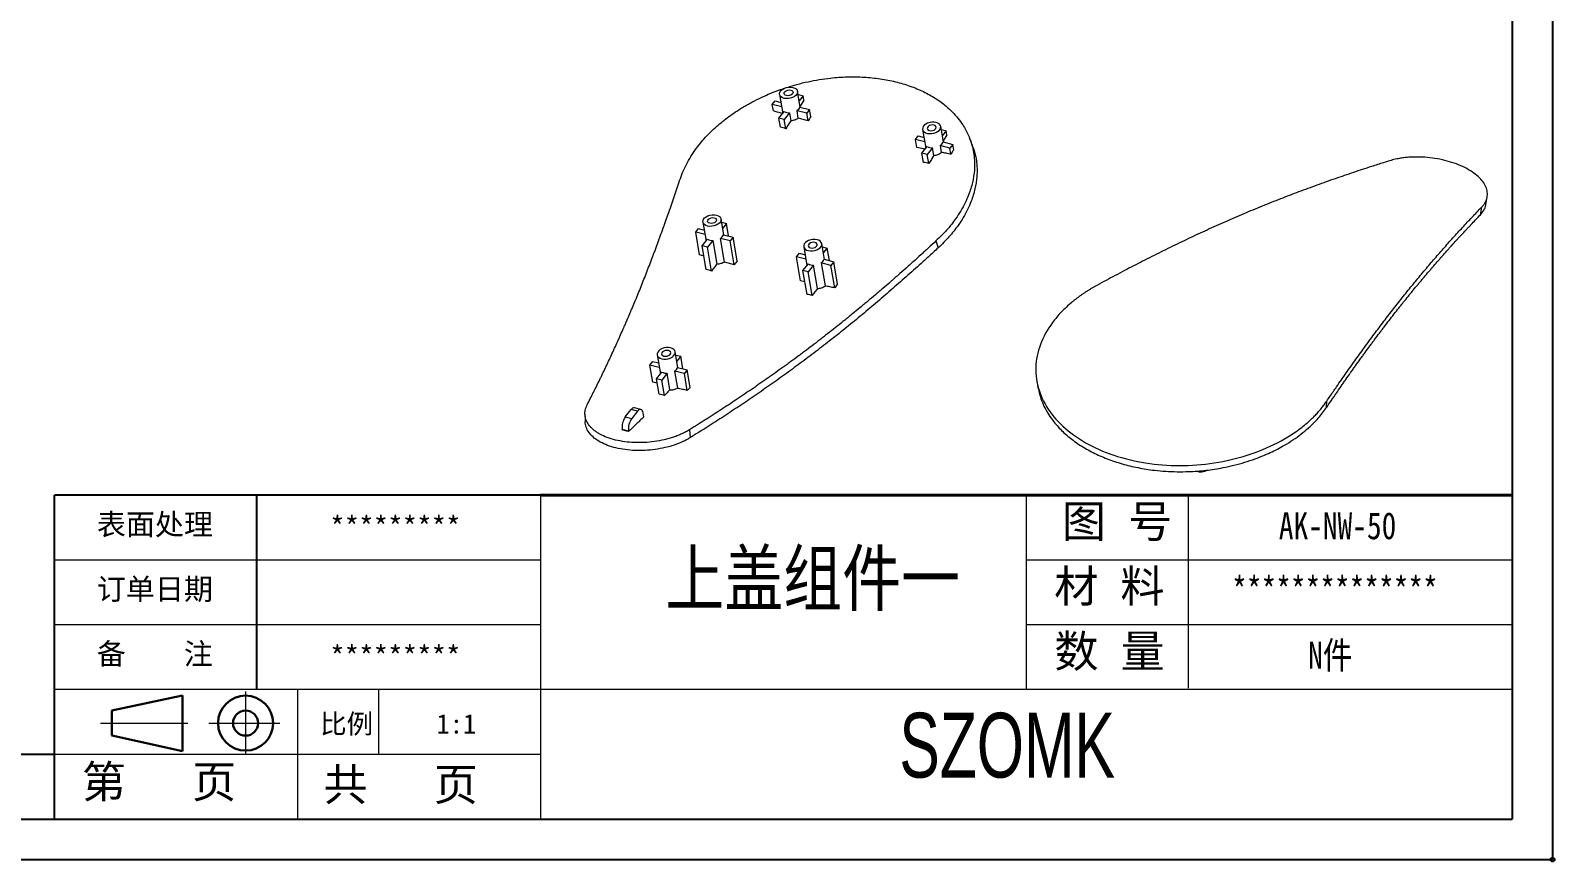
# Model space of a CAD drawing. Header units: inches. Extents: x -1125 to 2189, y 556 to 1115.
# Drawn here: x -979.9 to -730.1, y 556.4 to 692.6 of the extents above; entities that cross this region are included whole.
import ezdxf

# ---------------------------------------------------------------- set-up
doc = ezdxf.new("R2010")
doc.units = ezdxf.units.IN
doc.linetypes.add('CENTER2', pattern=[28.575, 19.05, -3.175, 3.175, -3.175])
doc.layers.add('文字', color=81, linetype='Continuous')
for name, color, linetype, lineweight in [('粗实线', 7, 'Continuous', 30), ('细实线', 3, 'Continuous', 9), ('细点划线', 2, 'CENTER2', 9)]:
    doc.layers.add(name, color=color, linetype=linetype, lineweight=lineweight)
doc.styles.get("Standard").update_dxf_attribs({"font": 'txt', "bigfont": 'gbcbig.shx'})
doc.styles.add('宋体', font='', dxfattribs={"width": 0.8, "height": 3.5})
doc.styles.add('长仿宋', font='', dxfattribs={"width": 0.7, "height": 4})
doc.styles.get('宋体').set_extended_font_data('SimSun')
doc.styles.get('长仿宋').set_extended_font_data('SimSun')

msp = doc.modelspace()

# ---------------------------------------------------------------- linework, layer by layer
for p, q in [((-730.441, 835.418), (-730.441, 556.726)), ((-737.077, 828.782), (-737.077, 563.361)), ((-896.329, 616.446), (-975.955, 616.446)), ((-975.955, 563.361), (-975.955, 616.446)), ((-942.778, 584.595), (-942.778, 616.446)), ((-975.955, 573.978), (-1111.32, 573.978)), ((-1111.32, 563.361), (-737.077, 563.361)), ((-1124.591, 556.726), (-730.441, 556.726))]:
    msp.add_line(p, q)
at = {"color": 7, "linetype": 'Continuous', "lineweight": 15}
for p, q in [((-857.134, 682.167), (-856.607, 679.065)), ((-853.737, 680.086), (-854.176, 682.669)), ((-854.086, 682.138), (-853.275, 681.94)), ((-853.275, 681.94), (-853.916, 681.137)), ((-853.153, 681.222), (-853.275, 681.94)), ((-858.323, 680.492), (-857.846, 681.09)), ((-856.785, 680.116), (-858.323, 680.492)), ((-858.15, 679.473), (-858.323, 680.492)), ((-857.846, 681.09), (-856.912, 680.862)), ((-854.064, 678.281), (-854.272, 679.501)), ((-852.677, 679.111), (-854.272, 679.501)), ((-853.794, 680.1), (-852.199, 679.71)), ((-853.153, 681.222), (-853.765, 680.247)), ((-852.199, 679.71), (-852.677, 679.111)), ((-852.002, 678.549), (-852.199, 679.71)), ((-857.248, 678.262), (-856.371, 679.361)), ((-856.999, 676.797), (-857.248, 678.262)), ((-856.379, 678.049), (-857.248, 678.262)), ((-855.502, 679.148), (-856.379, 678.049)), ((-856.123, 676.544), (-856.379, 678.049)), ((-855.502, 679.148), (-855.282, 677.854)), ((-852.459, 677.829), (-852.677, 679.111)), ((-830.282, 674.352), (-830.721, 676.935)), ((-834.868, 674.758), (-834.391, 675.356)), ((-833.33, 674.382), (-834.868, 674.758)), ((-834.65, 673.475), (-834.868, 674.758)), ((-834.391, 675.356), (-833.457, 675.128)), ((-833.679, 676.433), (-833.152, 673.331)), ((-830.631, 676.404), (-829.82, 676.206)), ((-829.82, 676.206), (-830.461, 675.403)), ((-829.704, 675.528), (-830.316, 674.553)), ((-829.704, 675.528), (-829.82, 676.206)), ((-833.793, 672.528), (-832.916, 673.627)), ((-833.537, 671.022), (-833.793, 672.528)), ((-832.924, 672.315), (-833.793, 672.528)), ((-832.047, 673.414), (-832.924, 672.315)), ((-832.675, 670.851), (-832.924, 672.315)), ((-831.834, 672.16), (-832.047, 673.414)), ((-830.817, 673.767), (-830.629, 672.661)), ((-829.222, 673.377), (-830.817, 673.767)), ((-830.339, 674.366), (-828.744, 673.976)), ((-828.744, 673.976), (-829.222, 673.377)), ((-829.049, 672.359), (-829.222, 673.377)), ((-828.592, 673.078), (-828.744, 673.976)), ((-742.249, 662.447), (-742.042, 663.707)), ((-870.873, 659.56), (-870.395, 660.158)), ((-870.246, 655.876), (-870.873, 659.56)), ((-869.334, 659.184), (-870.873, 659.56)), ((-870.395, 660.158), (-869.461, 659.93)), ((-869.683, 661.235), (-869.156, 658.133)), ((-866.286, 659.154), (-866.726, 661.737)), ((-866.635, 661.207), (-865.824, 661.008)), ((-865.824, 661.008), (-866.465, 660.205)), ((-865.475, 658.956), (-865.824, 661.008)), ((-869.797, 657.33), (-868.92, 658.429)), ((-868.928, 657.117), (-869.797, 657.33)), ((-869.14, 653.464), (-869.797, 657.33)), ((-868.052, 658.216), (-868.928, 657.117)), ((-868.264, 653.209), (-868.928, 657.117)), ((-868.052, 658.216), (-867.393, 654.344)), ((-866.161, 654.686), (-866.821, 658.569)), ((-865.226, 658.179), (-866.821, 658.569)), ((-866.343, 659.168), (-864.748, 658.778)), ((-864.748, 658.778), (-865.226, 658.179)), ((-864.556, 654.237), (-865.226, 658.179)), ((-864.083, 654.867), (-864.748, 658.778)), ((-853.178, 657.2), (-852.651, 654.098)), ((-849.781, 655.119), (-850.22, 657.702)), ((-850.13, 657.171), (-849.318, 656.973)), ((-849.318, 656.973), (-849.96, 656.17)), ((-848.97, 654.921), (-849.318, 656.973)), ((-831.498, 658.136), (-831.116, 657.031)), ((-869.513, 655.658), (-870.246, 655.876)), ((-854.367, 655.525), (-853.89, 656.123)), ((-852.829, 655.149), (-854.367, 655.525)), ((-853.697, 651.582), (-854.367, 655.525)), ((-853.89, 656.123), (-852.956, 655.895)), ((-850.315, 654.534), (-849.674, 650.764)), ((-848.721, 654.144), (-850.315, 654.534)), ((-849.838, 655.133), (-848.243, 654.743)), ((-848.243, 654.743), (-848.721, 654.144)), ((-847.621, 651.085), (-848.243, 654.743)), ((-853.292, 653.295), (-852.415, 654.394)), ((-852.627, 649.387), (-853.292, 653.295)), ((-852.423, 653.082), (-853.292, 653.295)), ((-851.546, 654.181), (-852.423, 653.082)), ((-851.766, 649.216), (-852.423, 653.082)), ((-850.895, 650.35), (-851.546, 654.181)), ((-848.094, 650.46), (-848.721, 654.144)), ((-852.975, 651.431), (-853.697, 651.582)), ((-877.192, 639.464), (-876.664, 636.363)), ((-873.795, 637.383), (-874.234, 639.967)), ((-874.144, 639.436), (-873.332, 639.237)), ((-878.381, 637.789), (-877.904, 638.388)), ((-876.843, 637.413), (-878.381, 637.789)), ((-877.909, 635.011), (-878.381, 637.789)), ((-877.904, 638.388), (-876.97, 638.159)), ((-873.332, 639.237), (-873.974, 638.434)), ((-873.852, 637.397), (-872.257, 637.007)), ((-872.984, 637.185), (-873.332, 639.237)), ((-872.257, 637.007), (-872.735, 636.409)), ((-871.77, 634.144), (-872.257, 637.007)), ((-877.181, 634.827), (-877.909, 635.011)), ((-877.306, 635.559), (-876.429, 636.658)), ((-876.437, 635.347), (-877.306, 635.559)), ((-876.873, 633.013), (-877.306, 635.559)), ((-875.56, 636.446), (-876.437, 635.347)), ((-876.004, 632.801), (-876.437, 635.347)), ((-875.099, 633.731), (-875.56, 636.446)), ((-874.329, 636.799), (-873.855, 634.007)), ((-872.735, 636.409), (-874.329, 636.799)), ((-872.262, 633.631), (-872.735, 636.409)), ((-882.41, 629.292), (-881.455, 630.489)), ((-880.412, 630.234), (-881.455, 630.489)), ((-880.412, 630.234), (-881.368, 629.037)), ((-879.859, 630.533), (-880.902, 630.788)), ((-879.386, 629.307), (-879.499, 629.973)), ((-767.502, 630.818), (-767.442, 631.889)), ((-881.887, 626.981), (-882.93, 627.235)), ((-882.917, 627.161), (-882.93, 627.235)), ((-882.41, 629.292), (-881.368, 629.037)), ((-881.875, 626.907), (-881.887, 626.981)), ((-871.9, 627.186), (-871.76, 625.899))]:
    msp.add_line(p, q, dxfattribs=at)
at = {"color": 7, "linetype": 'Continuous', "lineweight": 15, "flags": 128}
for points in [[(-854.939, 683.316), (-854.648, 683.214), (-854.415, 683.065), (-854.255, 682.879), (-854.176, 682.666), (-854.183, 682.439), (-854.275, 682.21), (-854.448, 681.994), (-854.691, 681.802), (-854.99, 681.646), (-855.327, 681.535), (-855.684, 681.475), (-856.039, 681.47), (-856.372, 681.52), (-856.663, 681.622), (-856.895, 681.771), (-857.055, 681.957), (-857.135, 682.17), (-857.128, 682.398), (-857.035, 682.626), (-856.862, 682.843), (-856.619, 683.034), (-856.321, 683.19), (-855.983, 683.301), (-855.626, 683.361), (-855.271, 683.366), (-854.939, 683.316)], [(-855.297, 682.867), (-855.096, 682.785), (-854.962, 682.66), (-854.912, 682.505), (-854.951, 682.339), (-855.076, 682.183), (-855.27, 682.056), (-855.511, 681.972), (-855.769, 681.942), (-856.013, 681.969), (-856.215, 682.051), (-856.348, 682.177), (-856.398, 682.332), (-856.359, 682.497), (-856.235, 682.653), (-856.04, 682.78), (-855.8, 682.864), (-855.541, 682.894), (-855.297, 682.867)], [(-831.484, 677.582), (-831.816, 677.632), (-832.171, 677.627), (-832.528, 677.567), (-832.866, 677.456), (-833.164, 677.3), (-833.407, 677.109), (-833.58, 676.892), (-833.673, 676.664), (-833.679, 676.436), (-833.6, 676.223), (-833.44, 676.037), (-833.208, 675.889), (-832.917, 675.786), (-832.584, 675.736), (-832.229, 675.741), (-831.872, 675.801), (-831.535, 675.912), (-831.236, 676.068), (-830.993, 676.26), (-830.82, 676.476), (-830.728, 676.705), (-830.721, 676.932), (-830.8, 677.145), (-830.96, 677.331), (-831.193, 677.48), (-831.484, 677.582)], [(-831.842, 677.133), (-832.086, 677.16), (-832.344, 677.13), (-832.585, 677.046), (-832.78, 676.919), (-832.904, 676.763), (-832.943, 676.598), (-832.893, 676.443), (-832.76, 676.317), (-832.558, 676.235), (-832.314, 676.208), (-832.056, 676.238), (-831.815, 676.322), (-831.621, 676.449), (-831.496, 676.605), (-831.457, 676.771), (-831.507, 676.926), (-831.641, 677.051), (-831.842, 677.133)], [(-825.598, 674.019), (-825.799, 674.528), (-826.001, 675.037)], [(-741.364, 664.091), (-741.259, 664.724), (-741.154, 665.358)], [(-867.488, 662.384), (-867.197, 662.282), (-866.964, 662.133), (-866.804, 661.947), (-866.725, 661.734), (-866.732, 661.507), (-866.824, 661.278), (-866.997, 661.062), (-867.24, 660.87), (-867.539, 660.714), (-867.876, 660.603), (-868.233, 660.543), (-868.588, 660.538), (-868.921, 660.588), (-869.212, 660.691), (-869.444, 660.839), (-869.605, 661.025), (-869.684, 661.238), (-869.677, 661.466), (-869.584, 661.694), (-869.411, 661.911), (-869.169, 662.102), (-868.87, 662.258), (-868.532, 662.369), (-868.175, 662.429), (-867.821, 662.434), (-867.488, 662.384)], [(-867.846, 661.935), (-867.645, 661.854), (-867.511, 661.728), (-867.461, 661.573), (-867.5, 661.407), (-867.625, 661.251), (-867.819, 661.124), (-868.06, 661.04), (-868.318, 661.01), (-868.563, 661.037), (-868.764, 661.119), (-868.897, 661.245), (-868.948, 661.4), (-868.908, 661.565), (-868.784, 661.721), (-868.589, 661.849), (-868.349, 661.932), (-868.091, 661.962), (-867.846, 661.935)], [(-850.982, 658.349), (-851.315, 658.399), (-851.67, 658.394), (-852.027, 658.334), (-852.364, 658.223), (-852.663, 658.067), (-852.906, 657.876), (-853.079, 657.659), (-853.171, 657.431), (-853.178, 657.203), (-853.099, 656.99), (-852.939, 656.804), (-852.706, 656.656), (-852.415, 656.553), (-852.083, 656.503), (-851.728, 656.508), (-851.371, 656.568), (-851.033, 656.679), (-850.735, 656.835), (-850.492, 657.027), (-850.319, 657.243), (-850.226, 657.472), (-850.22, 657.699), (-850.299, 657.912), (-850.459, 658.098), (-850.691, 658.247), (-850.982, 658.349)], [(-851.341, 657.9), (-851.585, 657.927), (-851.843, 657.897), (-852.084, 657.814), (-852.278, 657.686), (-852.403, 657.53), (-852.442, 657.365), (-852.392, 657.21), (-852.258, 657.084), (-852.057, 657.002), (-851.813, 656.975), (-851.555, 657.005), (-851.314, 657.089), (-851.119, 657.216), (-850.995, 657.372), (-850.956, 657.538), (-851.006, 657.693), (-851.139, 657.819), (-851.341, 657.9)], [(-874.996, 640.613), (-875.329, 640.663), (-875.684, 640.658), (-876.041, 640.599), (-876.378, 640.488), (-876.677, 640.332), (-876.92, 640.14), (-877.093, 639.923), (-877.185, 639.695), (-877.192, 639.468), (-877.113, 639.255), (-876.953, 639.068), (-876.72, 638.92), (-876.429, 638.818), (-876.097, 638.767), (-875.742, 638.772), (-875.385, 638.832), (-875.047, 638.943), (-874.749, 639.099), (-874.506, 639.291), (-874.333, 639.507), (-874.24, 639.736), (-874.234, 639.963), (-874.313, 640.176), (-874.473, 640.362), (-874.705, 640.511), (-874.996, 640.613)], [(-875.355, 640.164), (-875.599, 640.192), (-875.857, 640.162), (-876.098, 640.078), (-876.292, 639.95), (-876.417, 639.794), (-876.456, 639.629), (-876.406, 639.474), (-876.272, 639.348), (-876.071, 639.266), (-875.827, 639.239), (-875.568, 639.269), (-875.328, 639.353), (-875.133, 639.481), (-875.009, 639.637), (-874.97, 639.802), (-875.02, 639.957), (-875.153, 640.083), (-875.355, 640.164)], [(-814.937, 634.999), (-814.832, 634.448), (-814.727, 633.897)], [(-889.031, 629.733), (-889.01, 629.099), (-888.99, 628.464)], [(-879.499, 629.973), (-879.551, 630.182), (-879.629, 630.349), (-879.729, 630.466), (-879.848, 630.53), (-879.981, 630.538), (-880.123, 630.49), (-880.269, 630.387), (-880.412, 630.234)]]:
    msp.add_lwpolyline(points, dxfattribs=at)
msp.add_circle((-730.441, 556.726), 0.32)
at = {"color": 7, "linetype": 'Continuous', "lineweight": 15}
for centre, radius, start, end in [((-854.824, 680.432), 1.083, 300.70018, 342.12639), ((-855.548, 680.846), 1.699, 240.99921, 271.5259), ((-832.093, 675.112), 1.699, 240.99921, 271.5259), ((-831.369, 674.698), 1.083, 300.70018, 342.12639), ((-868.097, 659.914), 1.699, 240.99921, 271.5259), ((-867.373, 659.5), 1.083, 300.70018, 342.12639), ((-850.868, 655.465), 1.083, 300.70018, 342.12639), ((-851.591, 655.879), 1.699, 240.99921, 271.5259), ((-874.882, 637.729), 1.083, 300.70018, 342.12639), ((-875.605, 638.143), 1.699, 240.99921, 271.5259), ((-880.938, 630.193), 0.596, 86.52489, 150.18088), ((-880.058, 627.604), 2.895, 144.33303, 187.31282), ((-879.016, 627.349), 2.895, 144.33303, 187.31282), ((-788.09, 622.528), 2.225, 250.94266, 299.00137)]:
    msp.add_arc(centre, radius, start, end, dxfattribs=at)
for points, knots in [([(-855.815, 683.326), (-855.309, 683.493), (-854.207, 683.854), (-852.464, 684.262), (-850.627, 684.614), (-848.468, 684.905), (-846.002, 685.074), (-843.269, 685.035), (-840.624, 684.768), (-838.1, 684.279), (-835.725, 683.572), (-833.527, 682.657), (-831.532, 681.543), (-829.97, 680.392), (-828.773, 679.28), (-827.867, 678.263), (-826.951, 676.997), (-826.114, 675.448), (-825.553, 673.811), (-825.265, 672.335), (-825.157, 671.052), (-825.19, 669.52), (-825.464, 667.73), (-826.016, 665.936), (-826.697, 664.382), (-827.408, 663.071), (-828.39, 661.569), (-829.702, 659.894), (-830.899, 658.722), (-831.498, 658.136)], [0, 0, 0, 0, 0.0251354, 0.0546344, 0.0840017, 0.1132428, 0.1577289, 0.2020881, 0.2463387, 0.2904979, 0.334615, 0.3788232, 0.4231394, 0.4675819, 0.4968374, 0.5262177, 0.5557296, 0.6002442, 0.6450922, 0.6741697, 0.7034189, 0.7328512, 0.7773542, 0.8223372, 0.8517605, 0.881338, 0.9110936, 0.9555094, 1, 1, 1, 1]), ([(-873.39, 668.377), (-873.227, 668.823), (-872.902, 669.715), (-872.247, 671.035), (-871.471, 672.336), (-870.566, 673.61), (-869.543, 674.845), (-868.212, 676.242), (-866.509, 677.754), (-864.612, 679.146), (-862.843, 680.253), (-861.265, 681.125), (-859.329, 682.049), (-857.727, 682.735), (-856.64, 683.069), (-856.463, 683.123)], [0, 0, 0, 0, 0.0724948, 0.144861, 0.2171949, 0.2901864, 0.3627406, 0.4349148, 0.5450395, 0.6539896, 0.7260449, 0.7976519, 0.8688339, 0.9786715, 1, 1, 1, 1]), ([(-856.639, 679.025), (-856.718, 679.048), (-857.221, 679.196), (-857.725, 679.346), (-858.15, 679.473)], [0, 0, 0, 0, 0.1568891, 1, 1, 1, 1]), ([(-855.282, 677.854), (-855.422, 677.635), (-855.562, 677.417), (-855.842, 676.98), (-855.983, 676.762), (-856.123, 676.544)], [0, 0, 0, 0, 0.5, 0.5, 1, 1, 1, 1]), ([(-854.064, 678.281), (-854.145, 678.214), (-854.233, 678.155), (-854.422, 678.05), (-854.524, 678.004), (-854.838, 677.893), (-855.064, 677.854), (-855.282, 677.854)], [0, 0, 0, 0, 0.25, 0.25, 0.5, 0.5, 1, 1, 1, 1]), ([(-852.459, 677.829), (-852.726, 677.903), (-852.994, 677.978), (-853.529, 678.129), (-853.797, 678.205), (-854.064, 678.281)], [0, 0, 0, 0, 0.5, 0.5, 1, 1, 1, 1]), ([(-852.002, 678.549), (-852.078, 678.429), (-852.154, 678.309), (-852.306, 678.069), (-852.382, 677.949), (-852.459, 677.829)], [0, 0, 0, 0, 0.5, 0.5, 1, 1, 1, 1]), ([(-856.123, 676.544), (-856.269, 676.586), (-856.416, 676.628), (-856.707, 676.713), (-856.853, 676.755), (-856.999, 676.797)], [0, 0, 0, 0, 0.5, 0.5, 1, 1, 1, 1]), ([(-833.266, 673.188), (-833.346, 673.205), (-833.808, 673.299), (-834.269, 673.396), (-834.65, 673.475)], [0, 0, 0, 0, 0.1745491, 1, 1, 1, 1]), ([(-831.834, 672.16), (-831.974, 671.942), (-832.114, 671.724), (-832.394, 671.287), (-832.535, 671.069), (-832.675, 670.851)], [0, 0, 0, 0, 0.5, 0.5, 1, 1, 1, 1]), ([(-831.834, 672.16), (-831.726, 672.169), (-831.617, 672.187), (-831.4, 672.24), (-831.291, 672.276), (-830.981, 672.405), (-830.788, 672.524), (-830.629, 672.661)], [0, 0, 0, 0, 0.25, 0.25, 0.5, 0.5, 1, 1, 1, 1]), ([(-825.625, 674.011), (-825.442, 673.531), (-825.107, 672.653), (-824.861, 671.307), (-824.748, 670.018), (-824.782, 668.477), (-825.055, 666.678), (-825.61, 664.874), (-826.293, 663.312), (-827.007, 661.994), (-827.993, 660.483), (-829.312, 658.799), (-830.514, 657.621), (-831.116, 657.031)], [0, 0, 0, 0, 0.089585, 0.1641829, 0.2392199, 0.3147256, 0.428891, 0.5442846, 0.6197615, 0.6956321, 0.7719581, 0.8858853, 1, 1, 1, 1]), ([(-829.049, 672.359), (-829.312, 672.408), (-829.575, 672.458), (-830.102, 672.559), (-830.365, 672.61), (-830.629, 672.661)], [0, 0, 0, 0, 0.5, 0.5, 1, 1, 1, 1]), ([(-828.592, 673.078), (-828.668, 672.958), (-828.744, 672.838), (-828.896, 672.599), (-828.972, 672.479), (-829.049, 672.359)], [0, 0, 0, 0, 0.5, 0.5, 1, 1, 1, 1]), ([(-742.042, 663.707), (-741.997, 663.755), (-741.908, 663.851), (-741.785, 663.999), (-741.671, 664.15), (-741.567, 664.304), (-741.428, 664.539), (-741.278, 664.862), (-741.158, 665.276), (-741.106, 665.701), (-741.128, 666.276), (-741.326, 667.006), (-741.833, 667.872), (-742.595, 668.706), (-743.591, 669.483), (-744.797, 670.182), (-746.176, 670.784), (-747.692, 671.271), (-749.299, 671.63), (-750.955, 671.851), (-752.336, 671.916), (-753.417, 671.896), (-754.213, 671.845), (-754.987, 671.759), (-755.654, 671.651), (-756.215, 671.534), (-756.681, 671.421), (-756.975, 671.333), (-757.122, 671.29)], [0, 0, 0, 0, 0.0124058, 0.0248489, 0.0373412, 0.0498944, 0.0625204, 0.0936531, 0.1249987, 0.156224, 0.1875581, 0.2499363, 0.3124815, 0.3748313, 0.4373208, 0.4997499, 0.562188, 0.6246861, 0.6872876, 0.7496286, 0.8122371, 0.843483, 0.8746211, 0.9060971, 0.937359, 0.9584019, 0.9792639, 1, 1, 1, 1]), ([(-832.675, 670.851), (-832.819, 670.879), (-832.962, 670.908), (-833.25, 670.965), (-833.393, 670.994), (-833.537, 671.022)], [0, 0, 0, 0, 0.5, 0.5, 1, 1, 1, 1]), ([(-757.122, 671.29), (-757.462, 671.184), (-758.132, 670.976), (-759.125, 670.663), (-760.286, 670.291), (-761.603, 669.863), (-763.592, 669.203), (-766.07, 668.356), (-769.06, 667.294), (-772.053, 666.189), (-775.05, 665.039), (-778.05, 663.842), (-781.055, 662.596), (-784.064, 661.297), (-787.077, 659.945), (-790.091, 658.541), (-793.105, 657.089), (-796.117, 655.592), (-798.616, 654.314), (-800.621, 653.267), (-802.114, 652.478), (-803.628, 651.668), (-804.629, 651.124), (-805.14, 650.846)], [0, 0, 0, 0, 0.02139915, 0.04224257, 0.06253195, 0.09442102, 0.12502239, 0.18747411, 0.24989778, 0.3123044, 0.37470614, 0.43711703, 0.49955348, 0.5620342, 0.62457858, 0.68717688, 0.74975025, 0.81230737, 0.87486282, 0.90550376, 0.93742961, 0.96805978, 1, 1, 1, 1]), ([(-888.66, 631.284), (-888.485, 631.625), (-888.314, 631.962), (-887.978, 632.625), (-887.814, 632.951), (-887.648, 633.284), (-887.642, 633.295), (-887.632, 633.317), (-887.615, 633.35), (-887.577, 633.426), (-887.502, 633.577), (-887.352, 633.879), (-887.225, 634.135), (-886.975, 634.642), (-886.812, 634.974), (-886.648, 635.312), (-886.642, 635.324), (-886.631, 635.347), (-886.615, 635.38), (-886.577, 635.457), (-886.502, 635.612), (-886.353, 635.92), (-886.227, 636.18), (-885.978, 636.698), (-885.816, 637.036), (-885.652, 637.381), (-885.646, 637.393), (-885.636, 637.416), (-885.62, 637.45), (-885.582, 637.529), (-885.507, 637.687), (-885.359, 638), (-885.234, 638.266), (-884.987, 638.793), (-884.826, 639.138), (-884.663, 639.49), (-884.657, 639.503), (-884.646, 639.526), (-884.63, 639.56), (-884.593, 639.641), (-884.519, 639.801), (-884.372, 640.12), (-884.248, 640.391), (-884.002, 640.928), (-883.842, 641.281), (-883.679, 641.641), (-883.674, 641.653), (-883.663, 641.677), (-883.647, 641.712), (-883.61, 641.794), (-883.537, 641.957), (-883.391, 642.281), (-883.268, 642.557), (-883.024, 643.105), (-882.864, 643.466), (-882.697, 643.847), (-882.686, 643.871), (-882.665, 643.919), (-882.634, 643.99), (-882.562, 644.155), (-882.418, 644.484), (-882.296, 644.765), (-882.054, 645.324), (-881.895, 645.694), (-881.727, 646.087), (-881.716, 646.112), (-881.696, 646.16), (-881.665, 646.232), (-881.594, 646.399), (-881.452, 646.733), (-881.331, 647.019), (-881.092, 647.589), (-880.933, 647.969), (-880.755, 648.399), (-880.735, 648.449), (-880.694, 648.546), (-880.634, 648.692), (-880.574, 648.838), (-880.454, 649.129), (-880.375, 649.323), (-880.137, 649.906), (-879.98, 650.295), (-879.505, 651.48), (-879.194, 652.268), (-878.838, 653.183), (-878.8, 653.282), (-878.722, 653.482), (-878.683, 653.583), (-878.567, 653.885), (-878.489, 654.086), (-878.256, 654.696), (-878.1, 655.106), (-877.932, 655.55), (-877.923, 655.575), (-877.904, 655.625), (-877.875, 655.701), (-877.809, 655.878), (-877.675, 656.234), (-877.56, 656.542), (-877.329, 657.163), (-877.173, 657.584), (-877.006, 658.04), (-876.997, 658.064), (-876.979, 658.114), (-876.951, 658.191), (-876.885, 658.369), (-876.754, 658.729), (-876.64, 659.042), (-876.411, 659.674), (-876.255, 660.105), (-876.088, 660.572), (-876.08, 660.596), (-876.061, 660.647), (-876.034, 660.724), (-875.969, 660.905), (-875.839, 661.269), (-875.727, 661.587), (-875.499, 662.229), (-875.345, 662.668), (-875.183, 663.13), (-875.179, 663.142), (-875.17, 663.168), (-875.156, 663.207), (-875.125, 663.298), (-875.061, 663.481), (-874.932, 663.851), (-874.82, 664.173), (-874.595, 664.826), (-874.441, 665.271), (-874.281, 665.742), (-874.276, 665.754), (-874.267, 665.78), (-874.254, 665.82), (-874.222, 665.912), (-874.159, 666.098), (-874.032, 666.472), (-873.921, 666.799), (-873.697, 667.461), (-873.545, 667.913), (-873.39, 668.376)], [0, 0, 0, 0, 0.03125, 0.03125, 0.0625, 0.0625, 0.0634766, 0.0634766, 0.0644531, 0.0664063, 0.0703125, 0.078125, 0.09375, 0.09375, 0.125, 0.125, 0.1259766, 0.1259766, 0.1269531, 0.1289063, 0.1328125, 0.140625, 0.15625, 0.15625, 0.1875, 0.1875, 0.1884766, 0.1884766, 0.1894531, 0.1914063, 0.1953125, 0.203125, 0.21875, 0.21875, 0.25, 0.25, 0.2509766, 0.2509766, 0.2519531, 0.2539063, 0.2578125, 0.265625, 0.28125, 0.28125, 0.3125, 0.3125, 0.3134766, 0.3134766, 0.3144531, 0.3164063, 0.3203125, 0.328125, 0.34375, 0.34375, 0.375, 0.375, 0.3769531, 0.3769531, 0.3789063, 0.3828125, 0.390625, 0.40625, 0.40625, 0.4375, 0.4375, 0.4394531, 0.4394531, 0.4414063, 0.4453125, 0.453125, 0.46875, 0.46875, 0.5, 0.5, 0.5039063, 0.5039063, 0.5078125, 0.515625, 0.515625, 0.53125, 0.53125, 0.5625, 0.5625, 0.625, 0.625, 0.6328125, 0.6328125, 0.640625, 0.640625, 0.65625, 0.65625, 0.6875, 0.6875, 0.6894531, 0.6894531, 0.6914063, 0.6953125, 0.703125, 0.71875, 0.71875, 0.75, 0.75, 0.7519531, 0.7519531, 0.7539063, 0.7578125, 0.765625, 0.78125, 0.78125, 0.8125, 0.8125, 0.8144531, 0.8144531, 0.8164063, 0.8203125, 0.828125, 0.84375, 0.84375, 0.875, 0.875, 0.8759766, 0.8759766, 0.8769531, 0.8789063, 0.8828125, 0.890625, 0.90625, 0.90625, 0.9375, 0.9375, 0.9384766, 0.9384766, 0.9394531, 0.9414063, 0.9453125, 0.953125, 0.96875, 0.96875, 1, 1, 1, 1]), ([(-767.502, 630.818), (-767.228, 631.224), (-766.959, 631.619), (-766.563, 632.198), (-766.433, 632.389), (-766.239, 632.671), (-766.175, 632.765), (-766.079, 632.904), (-766.047, 632.95), (-766, 633.02), (-765.984, 633.043), (-765.96, 633.077), (-765.952, 633.089), (-765.936, 633.112), (-765.929, 633.122), (-765.646, 633.533), (-765.377, 633.922), (-764.982, 634.491), (-764.851, 634.678), (-764.658, 634.956), (-764.594, 635.048), (-764.498, 635.185), (-764.466, 635.23), (-764.418, 635.298), (-764.402, 635.321), (-764.379, 635.355), (-764.371, 635.366), (-764.355, 635.389), (-764.348, 635.399), (-764.065, 635.802), (-763.797, 636.183), (-763.402, 636.742), (-763.271, 636.926), (-763.078, 637.199), (-763.013, 637.289), (-762.917, 637.424), (-762.885, 637.469), (-762.838, 637.536), (-762.822, 637.558), (-762.798, 637.592), (-762.79, 637.603), (-762.774, 637.625), (-762.767, 637.635), (-762.486, 638.029), (-762.219, 638.401), (-761.824, 638.949), (-761.693, 639.13), (-761.499, 639.398), (-761.434, 639.487), (-761.338, 639.62), (-761.306, 639.664), (-761.258, 639.73), (-761.242, 639.752), (-761.218, 639.785), (-761.21, 639.796), (-761.194, 639.818), (-761.186, 639.828), (-760.908, 640.211), (-760.642, 640.575), (-760.247, 641.111), (-760.117, 641.288), (-759.921, 641.552), (-759.857, 641.639), (-759.759, 641.77), (-759.727, 641.814), (-759.679, 641.879), (-759.662, 641.901), (-759.63, 641.944), (-759.615, 641.965), (-759.33, 642.348), (-759.066, 642.701), (-758.672, 643.225), (-758.541, 643.398), (-758.344, 643.657), (-758.279, 643.743), (-758.181, 643.873), (-758.148, 643.916), (-758.083, 644.001), (-758.051, 644.044), (-757.485, 644.786), (-756.966, 645.46), (-756.172, 646.475), (-755.91, 646.809), (-755.516, 647.307), (-755.384, 647.473), (-755.186, 647.721), (-755.12, 647.804), (-755.02, 647.929), (-754.987, 647.97), (-754.921, 648.053), (-754.887, 648.095), (-754.592, 648.463), (-754.331, 648.787), (-753.936, 649.273), (-753.804, 649.435), (-753.605, 649.679), (-753.538, 649.76), (-753.438, 649.882), (-753.405, 649.923), (-753.354, 649.984), (-753.338, 650.004), (-753.304, 650.045), (-753.287, 650.066), (-753.012, 650.4), (-752.752, 650.714), (-752.357, 651.188), (-752.225, 651.347), (-752.025, 651.586), (-751.958, 651.665), (-751.857, 651.785), (-751.823, 651.825), (-751.773, 651.885), (-751.756, 651.905), (-751.731, 651.935), (-751.722, 651.945), (-751.705, 651.965), (-751.696, 651.976), (-751.433, 652.288), (-751.174, 652.593), (-750.78, 653.056), (-750.647, 653.211), (-750.446, 653.445), (-750.379, 653.523), (-750.278, 653.64), (-750.244, 653.68), (-750.194, 653.739), (-750.177, 653.758), (-750.151, 653.788), (-750.143, 653.798), (-750.126, 653.817), (-750.117, 653.828), (-749.856, 654.13), (-749.598, 654.427), (-749.203, 654.879), (-749.071, 655.031), (-748.87, 655.259), (-748.803, 655.336), (-748.701, 655.451), (-748.668, 655.489), (-748.617, 655.547), (-748.6, 655.566), (-748.574, 655.595), (-748.566, 655.605), (-748.548, 655.624), (-748.539, 655.635), (-748.279, 655.929), (-748.022, 656.219), (-747.629, 656.659), (-747.496, 656.807), (-747.295, 657.031), (-747.228, 657.106), (-747.127, 657.218), (-747.093, 657.256), (-747.042, 657.312), (-747.025, 657.331), (-746.999, 657.36), (-746.991, 657.369), (-746.974, 657.388), (-746.965, 657.398), (-746.706, 657.685), (-746.449, 657.968), (-746.056, 658.398), (-745.924, 658.543), (-745.723, 658.761), (-745.656, 658.834), (-745.555, 658.944), (-745.521, 658.981), (-745.47, 659.036), (-745.453, 659.054), (-745.427, 659.082), (-745.419, 659.091), (-745.402, 659.109), (-745.393, 659.119), (-745.134, 659.4), (-744.878, 659.676), (-744.485, 660.096), (-744.353, 660.237), (-744.153, 660.45), (-744.086, 660.521), (-743.985, 660.628), (-743.951, 660.664), (-743.9, 660.718), (-743.884, 660.736), (-743.858, 660.763), (-743.85, 660.772), (-743.833, 660.79), (-743.823, 660.8), (-743.314, 661.339), (-742.792, 661.886), (-742.249, 662.447)], [0.00000659, 0.00000659, 0.00000659, 0.00000659, 0.03125, 0.03125, 0.046875, 0.046875, 0.0546875, 0.0546875, 0.05859375, 0.05859375, 0.06054688, 0.06054688, 0.06152344, 0.06152344, 0.0625, 0.0625, 0.09375, 0.09375, 0.109375, 0.109375, 0.1171875, 0.1171875, 0.12109375, 0.12109375, 0.12304688, 0.12304688, 0.12402344, 0.12402344, 0.125, 0.125, 0.15625, 0.15625, 0.171875, 0.171875, 0.1796875, 0.1796875, 0.18359375, 0.18359375, 0.18554688, 0.18554688, 0.18652344, 0.18652344, 0.1875, 0.1875, 0.21875, 0.21875, 0.234375, 0.234375, 0.2421875, 0.2421875, 0.24609375, 0.24609375, 0.24804688, 0.24804688, 0.24902344, 0.24902344, 0.25, 0.25, 0.28125, 0.28125, 0.296875, 0.296875, 0.3046875, 0.3046875, 0.30859375, 0.30859375, 0.31054688, 0.31054688, 0.3125, 0.3125, 0.34375, 0.34375, 0.359375, 0.359375, 0.3671875, 0.3671875, 0.37109375, 0.37109375, 0.375, 0.375, 0.4375, 0.4375, 0.46875, 0.46875, 0.484375, 0.484375, 0.4921875, 0.4921875, 0.49609375, 0.49609375, 0.5, 0.5, 0.53125, 0.53125, 0.546875, 0.546875, 0.5546875, 0.5546875, 0.55859375, 0.55859375, 0.56054688, 0.56054688, 0.5625, 0.5625, 0.59375, 0.59375, 0.609375, 0.609375, 0.6171875, 0.6171875, 0.62109375, 0.62109375, 0.62304688, 0.62304688, 0.62402344, 0.62402344, 0.625, 0.625, 0.65625, 0.65625, 0.671875, 0.671875, 0.6796875, 0.6796875, 0.68359375, 0.68359375, 0.68554688, 0.68554688, 0.68652344, 0.68652344, 0.6875, 0.6875, 0.71875, 0.71875, 0.734375, 0.734375, 0.7421875, 0.7421875, 0.74609375, 0.74609375, 0.74804688, 0.74804688, 0.74902344, 0.74902344, 0.75, 0.75, 0.78125, 0.78125, 0.796875, 0.796875, 0.8046875, 0.8046875, 0.80859375, 0.80859375, 0.81054688, 0.81054688, 0.81152344, 0.81152344, 0.8125, 0.8125, 0.84375, 0.84375, 0.859375, 0.859375, 0.8671875, 0.8671875, 0.87109375, 0.87109375, 0.87304688, 0.87304688, 0.87402344, 0.87402344, 0.875, 0.875, 0.90625, 0.90625, 0.921875, 0.921875, 0.9296875, 0.9296875, 0.93359375, 0.93359375, 0.93554688, 0.93554688, 0.93652344, 0.93652344, 0.9375, 0.9375, 1, 1, 1, 1]), ([(-767.442, 631.889), (-767.26, 632.157), (-766.902, 632.685), (-766.371, 633.46), (-765.751, 634.361), (-765.048, 635.376), (-763.987, 636.894), (-762.665, 638.76), (-761.073, 640.966), (-759.48, 643.127), (-757.887, 645.24), (-756.295, 647.304), (-754.702, 649.317), (-753.11, 651.279), (-751.521, 653.191), (-749.934, 655.055), (-748.35, 656.873), (-746.769, 658.646), (-745.459, 660.083), (-744.408, 661.216), (-743.626, 662.05), (-742.834, 662.885), (-742.31, 663.43), (-742.042, 663.707)], [0, 0, 0, 0, 0.0214251, 0.042266, 0.0625282, 0.0944158, 0.1250214, 0.1874831, 0.2499252, 0.3123611, 0.3748066, 0.4372796, 0.4997992, 0.5623704, 0.6249138, 0.6874264, 0.7499235, 0.812418, 0.8749218, 0.9055392, 0.9374458, 0.9680982, 1, 1, 1, 1]), ([(-742.249, 662.447), (-742.048, 662.694), (-741.646, 663.186), (-741.386, 663.753), (-741.377, 664.064), (-741.376, 664.092)], [0, 0, 0, 0, 0.4771257, 0.9538667, 1, 1, 1, 1]), ([(-831.498, 658.136), (-831.926, 657.74), (-832.345, 657.354), (-832.962, 656.789), (-833.166, 656.602), (-833.468, 656.327), (-833.568, 656.236), (-833.718, 656.099), (-833.768, 656.054), (-833.842, 655.987), (-833.867, 655.964), (-833.904, 655.93), (-833.916, 655.919), (-833.941, 655.897), (-833.952, 655.886), (-834.395, 655.485), (-834.815, 655.106), (-835.434, 654.55), (-835.638, 654.367), (-835.942, 654.096), (-836.043, 654.006), (-836.193, 653.872), (-836.243, 653.828), (-836.317, 653.761), (-836.342, 653.739), (-836.38, 653.706), (-836.392, 653.695), (-836.417, 653.673), (-836.428, 653.663), (-836.871, 653.27), (-837.292, 652.897), (-837.913, 652.352), (-838.118, 652.172), (-838.423, 651.905), (-838.524, 651.817), (-838.675, 651.685), (-838.725, 651.642), (-838.801, 651.576), (-838.826, 651.554), (-838.863, 651.522), (-838.876, 651.511), (-838.901, 651.489), (-838.912, 651.479), (-839.354, 651.095), (-839.776, 650.731), (-840.398, 650.196), (-840.604, 650.019), (-840.911, 649.757), (-841.013, 649.67), (-841.165, 649.541), (-841.216, 649.497), (-841.292, 649.433), (-841.317, 649.411), (-841.355, 649.379), (-841.367, 649.368), (-841.393, 649.347), (-841.404, 649.337), (-841.845, 648.963), (-842.265, 648.608), (-842.889, 648.084), (-843.096, 647.911), (-843.405, 647.654), (-843.508, 647.568), (-843.662, 647.44), (-843.713, 647.397), (-843.79, 647.334), (-843.816, 647.312), (-843.867, 647.27), (-843.892, 647.249), (-844.343, 646.876), (-844.762, 646.53), (-845.388, 646.019), (-845.596, 645.849), (-845.908, 645.596), (-846.011, 645.512), (-846.167, 645.385), (-846.219, 645.343), (-846.323, 645.259), (-846.374, 645.218), (-847.273, 644.492), (-848.101, 643.833), (-849.366, 642.84), (-849.785, 642.514), (-850.414, 642.026), (-850.624, 641.864), (-850.941, 641.621), (-851.046, 641.54), (-851.205, 641.418), (-851.258, 641.377), (-851.365, 641.296), (-851.419, 641.255), (-851.89, 640.895), (-852.308, 640.578), (-852.941, 640.102), (-853.152, 639.943), (-853.471, 639.704), (-853.578, 639.625), (-853.739, 639.505), (-853.792, 639.465), (-853.873, 639.405), (-853.899, 639.385), (-853.953, 639.346), (-853.981, 639.325), (-854.421, 638.998), (-854.839, 638.69), (-855.474, 638.225), (-855.687, 638.07), (-856.008, 637.836), (-856.116, 637.758), (-856.278, 637.641), (-856.332, 637.602), (-856.413, 637.543), (-856.44, 637.523), (-856.481, 637.494), (-856.495, 637.484), (-856.522, 637.464), (-856.536, 637.454), (-856.96, 637.148), (-857.377, 636.849), (-858.013, 636.395), (-858.227, 636.243), (-858.551, 636.014), (-858.659, 635.938), (-858.822, 635.822), (-858.877, 635.784), (-858.959, 635.726), (-858.986, 635.707), (-859.027, 635.678), (-859.041, 635.668), (-859.068, 635.649), (-859.083, 635.639), (-859.505, 635.342), (-859.921, 635.051), (-860.559, 634.608), (-860.774, 634.46), (-861.099, 634.235), (-861.208, 634.16), (-861.372, 634.048), (-861.427, 634.01), (-861.51, 633.953), (-861.537, 633.934), (-861.579, 633.906), (-861.593, 633.897), (-861.62, 633.878), (-861.635, 633.867), (-862.056, 633.579), (-862.473, 633.295), (-863.112, 632.863), (-863.327, 632.718), (-863.654, 632.498), (-863.763, 632.425), (-863.928, 632.315), (-863.983, 632.278), (-864.066, 632.222), (-864.093, 632.204), (-864.135, 632.176), (-864.149, 632.167), (-864.177, 632.148), (-864.192, 632.138), (-864.613, 631.857), (-865.031, 631.58), (-865.671, 631.158), (-865.887, 631.016), (-866.214, 630.802), (-866.323, 630.731), (-866.488, 630.623), (-866.544, 630.587), (-866.627, 630.533), (-866.654, 630.515), (-866.696, 630.487), (-866.71, 630.478), (-866.738, 630.46), (-866.753, 630.451), (-867.175, 630.176), (-867.594, 629.905), (-868.235, 629.493), (-868.451, 629.355), (-868.778, 629.146), (-868.888, 629.076), (-869.053, 628.971), (-869.109, 628.936), (-869.192, 628.883), (-869.219, 628.865), (-869.261, 628.839), (-869.275, 628.83), (-869.303, 628.812), (-869.318, 628.803), (-870.152, 628.273), (-871.009, 627.737), (-871.9, 627.186)], [0.00000659, 0.00000659, 0.00000659, 0.00000659, 0.03125, 0.03125, 0.046875, 0.046875, 0.0546875, 0.0546875, 0.05859375, 0.05859375, 0.06054688, 0.06054688, 0.06152344, 0.06152344, 0.0625, 0.0625, 0.09375, 0.09375, 0.109375, 0.109375, 0.1171875, 0.1171875, 0.12109375, 0.12109375, 0.12304688, 0.12304688, 0.12402344, 0.12402344, 0.125, 0.125, 0.15625, 0.15625, 0.171875, 0.171875, 0.1796875, 0.1796875, 0.18359375, 0.18359375, 0.18554688, 0.18554688, 0.18652344, 0.18652344, 0.1875, 0.1875, 0.21875, 0.21875, 0.234375, 0.234375, 0.2421875, 0.2421875, 0.24609375, 0.24609375, 0.24804688, 0.24804688, 0.24902344, 0.24902344, 0.25, 0.25, 0.28125, 0.28125, 0.296875, 0.296875, 0.3046875, 0.3046875, 0.30859375, 0.30859375, 0.31054688, 0.31054688, 0.3125, 0.3125, 0.34375, 0.34375, 0.359375, 0.359375, 0.3671875, 0.3671875, 0.37109375, 0.37109375, 0.375, 0.375, 0.4375, 0.4375, 0.46875, 0.46875, 0.484375, 0.484375, 0.4921875, 0.4921875, 0.49609375, 0.49609375, 0.5, 0.5, 0.53125, 0.53125, 0.546875, 0.546875, 0.5546875, 0.5546875, 0.55859375, 0.55859375, 0.56054688, 0.56054688, 0.5625, 0.5625, 0.59375, 0.59375, 0.609375, 0.609375, 0.6171875, 0.6171875, 0.62109375, 0.62109375, 0.62304688, 0.62304688, 0.62402344, 0.62402344, 0.625, 0.625, 0.65625, 0.65625, 0.671875, 0.671875, 0.6796875, 0.6796875, 0.68359375, 0.68359375, 0.68554688, 0.68554688, 0.68652344, 0.68652344, 0.6875, 0.6875, 0.71875, 0.71875, 0.734375, 0.734375, 0.7421875, 0.7421875, 0.74609375, 0.74609375, 0.74804688, 0.74804688, 0.74902344, 0.74902344, 0.75, 0.75, 0.78125, 0.78125, 0.796875, 0.796875, 0.8046875, 0.8046875, 0.80859375, 0.80859375, 0.81054688, 0.81054688, 0.81152344, 0.81152344, 0.8125, 0.8125, 0.84375, 0.84375, 0.859375, 0.859375, 0.8671875, 0.8671875, 0.87109375, 0.87109375, 0.87304688, 0.87304688, 0.87402344, 0.87402344, 0.875, 0.875, 0.90625, 0.90625, 0.921875, 0.921875, 0.9296875, 0.9296875, 0.93359375, 0.93359375, 0.93554688, 0.93554688, 0.93652344, 0.93652344, 0.9375, 0.9375, 1, 1, 1, 1]), ([(-831.116, 657.031), (-831.399, 656.77), (-831.956, 656.254), (-832.783, 655.496), (-833.749, 654.616), (-834.846, 653.625), (-836.506, 652.141), (-838.577, 650.317), (-841.082, 648.161), (-843.597, 646.049), (-846.121, 643.982), (-848.656, 641.963), (-851.201, 639.993), (-853.754, 638.073), (-856.314, 636.202), (-858.879, 634.377), (-861.447, 632.597), (-864.02, 630.859), (-866.158, 629.452), (-867.877, 628.341), (-869.159, 627.524), (-870.459, 626.705), (-871.321, 626.171), (-871.76, 625.899)], [0, 0, 0, 0, 0.0214251, 0.042266, 0.0625282, 0.0944158, 0.1250214, 0.1874831, 0.2499252, 0.3123611, 0.3748066, 0.4372796, 0.4997992, 0.5623704, 0.6249138, 0.6874264, 0.7499235, 0.812418, 0.8749218, 0.9055392, 0.9374458, 0.9680982, 1, 1, 1, 1]), ([(-866.161, 654.686), (-866.325, 654.573), (-866.523, 654.483), (-866.842, 654.394), (-866.951, 654.373), (-867.172, 654.346), (-867.284, 654.341), (-867.393, 654.344)], [0, 0, 0, 0, 0.5, 0.5, 0.75, 0.75, 1, 1, 1, 1]), ([(-864.556, 654.237), (-864.823, 654.311), (-865.091, 654.385), (-865.626, 654.535), (-865.893, 654.61), (-866.161, 654.686)], [0, 0, 0, 0, 0.5, 0.5, 1, 1, 1, 1]), ([(-864.083, 654.867), (-864.162, 654.761), (-864.241, 654.656), (-864.398, 654.446), (-864.477, 654.342), (-864.556, 654.237)], [0, 0, 0, 0, 0.5, 0.5, 1, 1, 1, 1]), ([(-868.264, 653.209), (-868.41, 653.252), (-868.556, 653.294), (-868.848, 653.379), (-868.994, 653.421), (-869.14, 653.464)], [0, 0, 0, 0, 0.5, 0.5, 1, 1, 1, 1]), ([(-867.393, 654.344), (-867.538, 654.154), (-867.683, 653.964), (-867.973, 653.586), (-868.119, 653.397), (-868.264, 653.209)], [0, 0, 0, 0, 0.5, 0.5, 1, 1, 1, 1]), ([(-850.895, 650.35), (-851.04, 650.16), (-851.185, 649.97), (-851.475, 649.592), (-851.62, 649.404), (-851.766, 649.216)], [0, 0, 0, 0, 0.5, 0.5, 1, 1, 1, 1]), ([(-850.895, 650.35), (-850.679, 650.36), (-850.454, 650.403), (-850.14, 650.51), (-850.037, 650.553), (-849.846, 650.651), (-849.757, 650.705), (-849.674, 650.764)], [0, 0, 0, 0, 0.5, 0.5, 0.75, 0.75, 1, 1, 1, 1]), ([(-848.094, 650.46), (-848.357, 650.51), (-848.62, 650.56), (-849.147, 650.662), (-849.411, 650.713), (-849.674, 650.764)], [0, 0, 0, 0, 0.5, 0.5, 1, 1, 1, 1]), ([(-847.621, 651.085), (-847.7, 650.98), (-847.779, 650.876), (-847.936, 650.668), (-848.015, 650.564), (-848.094, 650.46)], [0, 0, 0, 0, 0.5, 0.5, 1, 1, 1, 1]), ([(-805.141, 650.846), (-805.278, 650.77), (-805.551, 650.619), (-805.953, 650.386), (-806.349, 650.149), (-806.737, 649.906), (-807.118, 649.659), (-807.492, 649.407), (-807.858, 649.151), (-808.217, 648.889), (-808.568, 648.624), (-808.911, 648.354), (-809.753, 647.664), (-810.993, 646.508), (-812.913, 644.243), (-814.585, 641.208), (-815.343, 637.399), (-814.813, 633.637), (-813.007, 630.082), (-810.033, 626.945), (-807.354, 625.225), (-804.421, 623.749), (-801.198, 622.5), (-795.817, 621.432), (-790.126, 621.213), (-784.462, 621.859), (-779.068, 623.338), (-775.056, 625.197), (-772.243, 627.012), (-770.785, 628.18), (-769.835, 629.062), (-769.295, 629.603), (-768.784, 630.157), (-768.305, 630.723), (-767.853, 631.3), (-767.579, 631.693), (-767.442, 631.889)], [0, 0, 0, 0, 0.0057001, 0.0113959, 0.017088, 0.0227771, 0.0284636, 0.0341482, 0.0398314, 0.0455137, 0.0511958, 0.0568781, 0.0625613, 0.0940354, 0.1252461, 0.1882415, 0.2500092, 0.3129473, 0.3750139, 0.4376181, 0.4999167, 0.5000012, 0.5622304, 0.6247635, 0.6868477, 0.7498029, 0.8116107, 0.8746478, 0.9058169, 0.9372491, 0.947699, 0.9581477, 0.9685987, 0.9790554, 0.9895213, 1, 1, 1, 1]), ([(-851.766, 649.216), (-851.909, 649.244), (-852.053, 649.273), (-852.34, 649.33), (-852.484, 649.358), (-852.627, 649.387)], [0, 0, 0, 0, 0.5, 0.5, 1, 1, 1, 1]), ([(-876.004, 632.801), (-876.149, 632.836), (-876.294, 632.871), (-876.583, 632.942), (-876.728, 632.977), (-876.873, 633.013)], [0, 0, 0, 0, 0.5, 0.5, 1, 1, 1, 1]), ([(-875.099, 633.731), (-875.25, 633.576), (-875.4, 633.42), (-875.702, 633.11), (-875.853, 632.955), (-876.004, 632.801)], [0, 0, 0, 0, 0.5, 0.5, 1, 1, 1, 1]), ([(-875.099, 633.731), (-874.989, 633.728), (-874.876, 633.732), (-874.655, 633.753), (-874.544, 633.77), (-874.329, 633.818), (-874.226, 633.848), (-874.031, 633.919), (-873.938, 633.961), (-873.855, 634.007)], [0, 0, 0, 0, 0.25, 0.25, 0.5, 0.5, 0.75, 0.75, 1, 1, 1, 1]), ([(-872.262, 633.631), (-872.528, 633.693), (-872.793, 633.755), (-873.324, 633.88), (-873.589, 633.943), (-873.855, 634.007)], [0, 0, 0, 0, 0.5, 0.5, 1, 1, 1, 1]), ([(-871.77, 634.144), (-871.852, 634.058), (-871.934, 633.973), (-872.098, 633.802), (-872.18, 633.716), (-872.262, 633.631)], [0, 0, 0, 0, 0.5, 0.5, 1, 1, 1, 1]), ([(-814.695, 633.901), (-814.608, 633.454), (-814.44, 632.596), (-813.952, 631.366), (-813.366, 630.203), (-812.519, 628.886), (-811.333, 627.452), (-809.72, 625.958), (-807.857, 624.608), (-805.768, 623.419), (-803.477, 622.404), (-801.011, 621.575), (-798.398, 620.941), (-795.984, 620.563), (-793.83, 620.369), (-791.967, 620.297), (-789.77, 620.323), (-787.244, 620.514), (-784.761, 620.894), (-782.647, 621.357), (-780.89, 621.839), (-778.886, 622.504), (-776.681, 623.411), (-774.631, 624.475), (-772.971, 625.51), (-771.651, 626.458), (-770.234, 627.639), (-768.782, 629.076), (-767.929, 630.237), (-767.502, 630.818)], [0, 0, 0, 0, 0.0318413, 0.0611374, 0.0903027, 0.1193425, 0.1635227, 0.2075768, 0.251523, 0.2953784, 0.339192, 0.3830961, 0.4271074, 0.4712442, 0.5002985, 0.5294767, 0.5587856, 0.6029941, 0.6475335, 0.6764111, 0.705459, 0.7346889, 0.7788857, 0.8235593, 0.8527802, 0.8821542, 0.9117052, 0.9558155, 1, 1, 1, 1]), ([(-871.9, 627.186), (-872.087, 627.071), (-872.283, 626.958), (-872.589, 626.795), (-872.693, 626.741), (-872.853, 626.662), (-872.907, 626.636), (-873.016, 626.584), (-873.072, 626.558), (-873.344, 626.432), (-873.569, 626.336), (-873.916, 626.199), (-874.033, 626.154), (-874.272, 626.067), (-874.394, 626.024), (-874.758, 625.901), (-875.007, 625.825), (-875.386, 625.717), (-875.514, 625.682), (-875.772, 625.616), (-875.903, 625.584), (-876.555, 625.432), (-877.088, 625.333), (-878.179, 625.18), (-878.73, 625.128), (-879.556, 625.086), (-879.83, 625.079), (-880.24, 625.076), (-880.377, 625.077), (-880.649, 625.082), (-880.783, 625.085), (-882.008, 625.134), (-883.049, 625.275), (-884.492, 625.627), (-884.947, 625.766), (-885.8, 626.086), (-886.199, 626.268), (-886.745, 626.568), (-886.919, 626.672), (-887.247, 626.89), (-887.402, 627.003), (-887.691, 627.236), (-887.826, 627.356), (-888.075, 627.602), (-888.189, 627.728), (-888.502, 628.119), (-888.667, 628.39), (-888.849, 628.809), (-888.898, 628.95), (-888.955, 629.164), (-888.971, 629.235), (-888.991, 629.343), (-888.997, 629.379), (-889.008, 629.451), (-889.012, 629.487), (-889.032, 629.67), (-889.036, 629.817), (-889.025, 630.038), (-889.019, 630.111), (-889.005, 630.221), (-888.999, 630.258), (-888.987, 630.332), (-888.981, 630.368), (-888.912, 630.703), (-888.807, 630.996), (-888.66, 631.284)], [0.00001576, 0.00001576, 0.00001576, 0.00001576, 0.03125, 0.03125, 0.046875, 0.046875, 0.0546875, 0.0546875, 0.0625, 0.0625, 0.09375, 0.09375, 0.109375, 0.109375, 0.125, 0.125, 0.15625, 0.15625, 0.171875, 0.171875, 0.1875, 0.1875, 0.25, 0.25, 0.3125, 0.3125, 0.34375, 0.34375, 0.359375, 0.359375, 0.375, 0.375, 0.5, 0.5, 0.5625, 0.5625, 0.625, 0.625, 0.65625, 0.65625, 0.6875, 0.6875, 0.71875, 0.71875, 0.75, 0.75, 0.8125, 0.8125, 0.84375, 0.84375, 0.859375, 0.859375, 0.8671875, 0.8671875, 0.875, 0.875, 0.90625, 0.90625, 0.921875, 0.921875, 0.9296875, 0.9296875, 0.9375, 0.9375, 1, 1, 1, 1]), ([(-871.76, 625.899), (-872.159, 625.673), (-872.957, 625.22), (-874.372, 624.671), (-875.9, 624.236), (-877.52, 623.936), (-879.181, 623.778), (-880.839, 623.769), (-882.448, 623.907), (-883.962, 624.192), (-885.339, 624.613), (-886.542, 625.161), (-887.533, 625.818), (-888.294, 626.566), (-888.775, 627.384), (-888.997, 628.027), (-888.97, 628.393), (-888.964, 628.465)], [0, 0, 0, 0, 0.0702149, 0.1403812, 0.2106468, 0.2807687, 0.3510784, 0.4211685, 0.4914155, 0.5615946, 0.6317839, 0.7020406, 0.7724136, 0.8424937, 0.9128746, 0.9829435, 1, 1, 1, 1]), ([(-881.875, 626.907), (-882.048, 626.949), (-882.222, 626.991), (-882.57, 627.076), (-882.743, 627.119), (-882.917, 627.161)], [0, 0, 0, 0, 0.5, 0.5, 1, 1, 1, 1]), ([(-879.386, 629.307), (-879.8, 628.902), (-880.213, 628.499), (-881.044, 627.698), (-881.459, 627.301), (-881.875, 626.907)], [0, 0, 0, 0, 0.5, 0.5, 1, 1, 1, 1])]:
    msp.add_open_spline(points, degree=3, knots=knots, dxfattribs=at)
at = {"layer": '粗实线', "color": 7, "lineweight": 40}
msp.add_line((-737.077, 616.446), (-896.329, 616.446), dxfattribs=at)
at = {"layer": '粗实线', "color": 7}
for p, q in [((-954.972, 583.602), (-966.573, 581.143)), ((-954.972, 583.602), (-954.972, 574.51)), ((-966.573, 581.143), (-966.573, 577.04)), ((-966.573, 577.04), (-954.972, 574.51))]:
    msp.add_line(p, q, dxfattribs=at)
for radius in [4.51, 2.051]:
    msp.add_circle((-944.648, 579.092), radius, dxfattribs=at)
at = {"layer": '细实线', "color": 7}
for p, q in [((-896.329, 616.446), (-896.329, 563.361)), ((-816.703, 616.446), (-816.703, 584.595)), ((-790.161, 616.446), (-790.161, 584.819)), ((-896.329, 605.829), (-975.955, 605.829)), ((-737.077, 605.829), (-816.703, 605.829)), ((-896.329, 595.212), (-975.955, 595.212)), ((-737.077, 595.212), (-816.703, 595.212)), ((-737.077, 584.595), (-975.955, 584.595)), ((-936.142, 584.595), (-936.142, 563.361)), ((-922.871, 584.595), (-922.871, 573.978)), ((-896.329, 573.978), (-975.955, 573.978))]:
    msp.add_line(p, q, dxfattribs=at)
at = {"layer": '细点划线', "color": 7}
for p, q in [((-944.648, 584.283), (-944.648, 573.978)), ((-968.422, 579.092), (-954.084, 579.092)), ((-950.68, 579.092), (-939.023, 579.092))]:
    msp.add_line(p, q, dxfattribs=at)

# ---------------------------------------------------------------- texts
at = {"char_height": 3.49153, "width": 1984.40913, "attachment_point": 1}
for s, insert in [('{\\fSimHei|b0|i0|c134|p49;表面处理}', (-969.031, 613.433)), ('{\\fSimHei|b0|i0|c134|p49;*********}', (-930.79, 612.984)), ('{\\fSimHei|b0|i0|c134|p49;订单日期}', (-969.031, 602.816)), ('{\\fSimHei|b0|i0|c134|p49;备    注}', (-969.031, 592.199)), ('{\\fSimHei|b0|i0|c134|p49;*********}', (-930.79, 591.75))]:
    msp.add_mtext(s, dxfattribs=dict(at, insert=insert))
at = {"layer": '文字', "color": 0, "attachment_point": 1, "style": '宋体'}
for s, insert, char_height, width in [('{\\H1.111x;AK-NW-50}', (-775.306, 613.672), 3.98131, 46.02844), ('上盖组件一', (-875.832, 607.28), 8.8474, 113.11031), ('{\\H1.111x;**************}', (-782.964, 603.055), 3.98131, 46.02844), ('{\\H1.111x;N件}', (-770.49, 592.439), 3.98131, 46.02844)]:
    msp.add_mtext(s, dxfattribs=dict(at, insert=insert, char_height=char_height, width=width))
at = {"layer": '粗实线', "insert": (-837.499, 580.793), "char_height": 10.61683, "width": 119.05726, "attachment_point": 1, "style": '长仿宋'}
msp.add_mtext('{\\fSTXinwei|b0|i0|c134|p2;SZOMK}', dxfattribs=at)
at = {"layer": '细实线', "color": 7, "attachment_point": 1}
for s, insert, char_height, width in [('{\\fSimSun|b0|i0|c134|p54;图 号}', (-810.865, 614.834), 5.30842, 26.54208), ('{\\fSimSun|b0|i0|c134|p54;材 料   }', (-812.124, 604.217), 5.30842, 26.54208), ('{\\fSimSun|b0|i0|c134|p54;数 量}', (-812.098, 593.548), 5.30842, 23.98409), ('{\\fSimSun|b0|i0|c134|p54;比例}', (-932.426, 580.574), 3.18505, 13.98138), ('{\\fSimSun|b0|i0|c134|p54;1:1}', (-913.349, 580.574), 3.18505, 13.98138), ('{\\fSimSun|b0|i0|c134|p54;第   页}', (-971.488, 572.153), 5.30842, 39.81312), ('{\\fSimSun|b0|i0|c134|p54; 共   页}', (-935.493, 571.702), 5.30842, 39.81312)]:
    msp.add_mtext(s, dxfattribs=dict(at, insert=insert, char_height=char_height, width=width))

doc.saveas('drawing.dxf')
